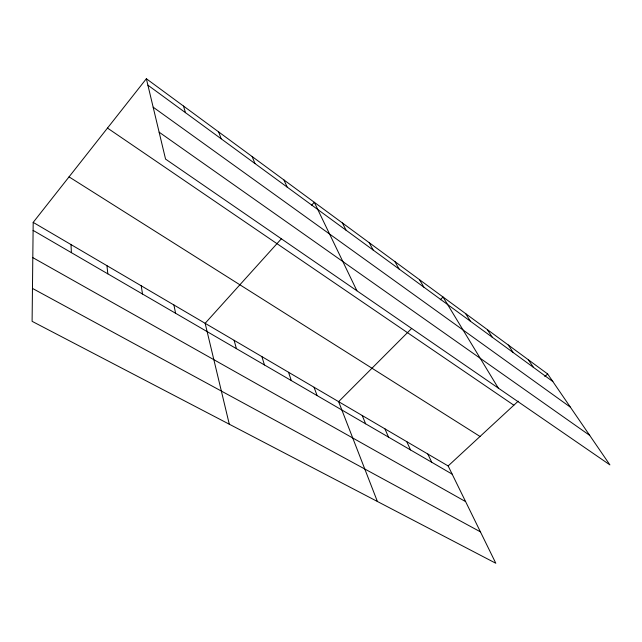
<?xml version="1.0" encoding="UTF-8"?>
<svg xmlns="http://www.w3.org/2000/svg" width="642" height="642" viewBox="0 0 642 642"><rect width="100%" height="100%" fill="white"/><g stroke="black" fill="none" stroke-linecap="round" stroke-linejoin="round"><path stroke-width="0.96" d="M33.191 222.381L32.1 321.329L495.817 563.267L448.14 465.948L33.191 222.381L146.36 78.733L547.65 373.965L609.9 464.88L165.556 159.104L146.36 78.733M281.597 238.535L205.143 323.311L229.29 424.218M311.691 205.159L314.291 202.278L356.912 290.786M411.699 328.415L338.623 401.659L377.4 501.49M440.284 299.766L443.044 297.005L498.288 388.073M448.14 465.948L518.222 401.162M544.817 376.589L547.65 373.965M32.461 288.41L480.425 531.849M32.798 257.619L465.611 501.611M33.103 230.382L452.161 474.149M69.039 176.871L480.031 436.472M107.487 128.071L513.849 405.214M159.128 132.172L589.733 435.42M153.149 107.166L570.385 407.172M147.901 85.169L552.874 381.589M528.326 359.745L533.446 367.368M508.255 344.979L513.263 352.594M487.382 329.619L492.262 337.227M465.659 313.641L470.401 321.225M419.467 279.655L423.872 287.167M394.878 261.567L399.083 269.022M369.198 242.676L373.195 250.075M342.363 222.935L346.118 230.253M427.845 454.03L431.729 462.264M406.779 441.672L410.527 449.93M283.973 179.977L287.151 187.095M384.927 428.84L388.514 437.13M362.224 415.51L365.643 423.824M252.154 156.56L254.978 163.549M314.074 387.254L317.108 395.584M218.689 131.947L221.137 138.776M288.523 372.248L291.324 380.594M261.896 356.623L264.448 364.961M183.476 106.034L185.498 112.687M234.121 340.324L236.408 348.646M173.926 304.99L175.571 313.256M141.232 285.794L142.508 294.028M106.957 265.676L107.824 273.853M70.989 244.562L71.398 252.659"/></g></svg>
